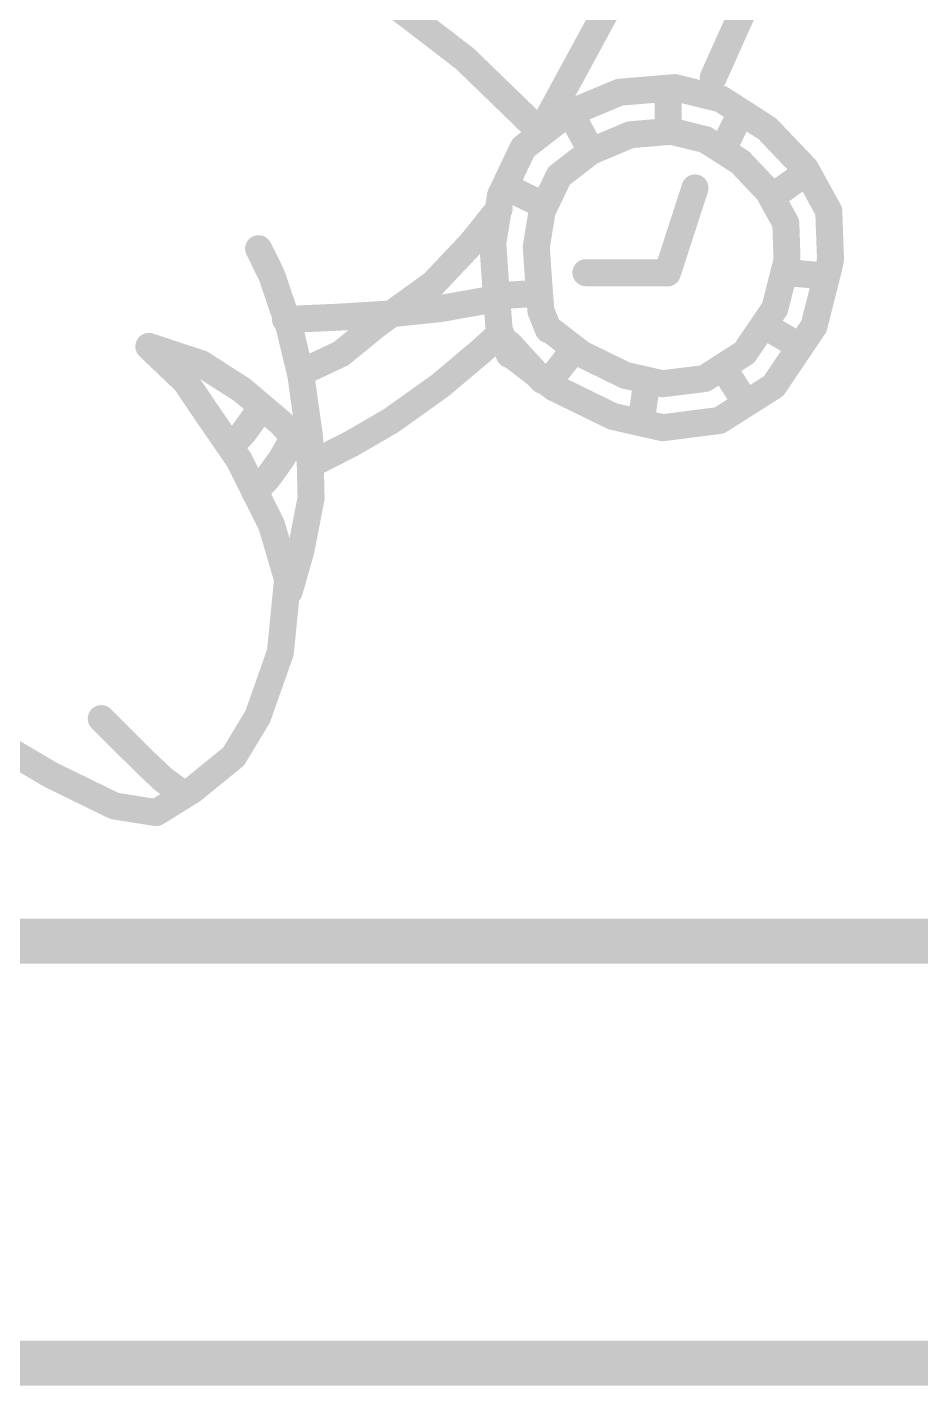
# Model space of a CAD drawing. Extents: x 28 to 177, y 60 to 80.
# Drawn here: x 105.316 to 107.835, y 60.314 to 64.144 of the extents above; entities that cross this region are included whole.
import ezdxf

# ---------------------------------------------------------------- set-up
doc = ezdxf.new("R2010")
doc.units = 0
doc.header["$MEASUREMENT"] = 0
doc.layers.add('MECHANICAL2', color=216, linetype='CONTINUOUS')
doc.layers.add('MECHANICAL4', color=56, linetype='CONTINUOUS')

msp = doc.modelspace()

# ---------------------------------------------------------------- linework, layer by layer
at = {"layer": 'MECHANICAL2', "const_width": 0.127}
for points in [[(27.953401, 61.567596), (176.753492, 61.567596)], [(27.953401, 60.377596), (176.753492, 60.377596)]]:
    msp.add_lwpolyline(points, dxfattribs=at)
at = {"layer": 'MECHANICAL4', "const_width": 0.0762}
for points in [[(106.296333, 64.250029), (106.549939, 64.055186)], [(106.777384, 63.875023), (106.949189, 64.19133)], [(107.250255, 64.002201), (107.345163, 64.214151)], [(106.549939, 64.055186), (106.762652, 63.848938)], [(106.833835, 63.897032), (106.986006, 63.960621)], [(106.986006, 63.960621), (107.141442, 63.973664)], [(107.141442, 63.973664), (107.271528, 63.941876)], [(107.123446, 63.867683), (107.123446, 63.934536)], [(107.271528, 63.941876), (107.402427, 63.857904)], [(106.714392, 63.804107), (106.833835, 63.897032)], [(106.864925, 63.870947), (106.889461, 63.825303)], [(107.016271, 63.840784), (107.13245, 63.850576)], [(107.13245, 63.850576), (107.22817, 63.826928)], [(107.287073, 63.818775), (107.316524, 63.879913)], [(107.402427, 63.857904), (107.510415, 63.744594)], [(106.904193, 63.793502), (107.016271, 63.840784)], [(107.22817, 63.826928), (107.326341, 63.764152)], [(106.650574, 63.670401), (106.714392, 63.804107)], [(106.815014, 63.724211), (106.904193, 63.793502)], [(107.326341, 63.764152), (107.405703, 63.680193)], [(107.510415, 63.744594), (107.575871, 63.62557)], [(106.767567, 63.624757), (106.815014, 63.724211)], [(107.440882, 63.683444), (107.48424, 63.714432)], [(106.628489, 63.535082), (106.650574, 63.670401)], [(106.686566, 63.683444), (106.747107, 63.654107)], [(107.120995, 63.45111), (107.198719, 63.690784)], [(107.405703, 63.680193), (107.454789, 63.591331)], [(106.567948, 63.53427), (106.646485, 63.632085)], [(106.751209, 63.524478), (106.767567, 63.624757)], [(107.575871, 63.62557), (107.580773, 63.491877)], [(107.454789, 63.591331), (107.458065, 63.49269)], [(105.968267, 63.519588), (106.005071, 63.445408)], [(106.460773, 63.420948), (106.567948, 63.53427)], [(106.628489, 63.535082), (106.63748, 63.405466)], [(106.751209, 63.524478), (106.757749, 63.428288)], [(107.423699, 63.350844), (107.454789, 63.473119)], [(107.45724, 63.483724), (107.458065, 63.49269)], [(107.534138, 63.30111), (107.575871, 63.465791)], [(107.579135, 63.479647), (107.580773, 63.491877)], [(106.005071, 63.445408), (106.054982, 63.297846)], [(106.757749, 63.428288), (106.76429, 63.344316)], [(106.891099, 63.451923), (107.120995, 63.45111)], [(107.479325, 63.450297), (107.534964, 63.445408)], [(106.303686, 63.307638), (106.460773, 63.420948)], [(106.63748, 63.405466), (106.646485, 63.292144)], [(106.670208, 63.388347), (106.729936, 63.392411)], [(106.324959, 63.334537), (106.48122, 63.350844)], [(106.48122, 63.350844), (106.608855, 63.373665)], [(107.338609, 63.226117), (107.423699, 63.350844)], [(106.044352, 63.319868), (106.190796, 63.326383)], [(106.190796, 63.326383), (106.324959, 63.334537)], [(106.76429, 63.344316), (106.785562, 63.291331)], [(106.054982, 63.297846), (106.08771, 63.161715)], [(106.200613, 63.223666), (106.303686, 63.307638)], [(106.594935, 63.230194), (106.642395, 63.273399)], [(106.646485, 63.292144), (106.675123, 63.221227)], [(106.783924, 63.296221), (106.878831, 63.222853)], [(107.413882, 63.291331), (107.459691, 63.264433)], [(107.420423, 63.132365), (107.534138, 63.30111)], [(105.659009, 63.244049), (105.762095, 63.145408)], [(105.659009, 63.244049), (105.807091, 63.195142)], [(106.675123, 63.250564), (106.768379, 63.148672)], [(105.807091, 63.195142), (105.922445, 63.120948)], [(106.099978, 63.176384), (106.200613, 63.223666)], [(106.479581, 63.133178), (106.594935, 63.230194)], [(106.672659, 63.22693), (106.800294, 63.128289)], [(106.805197, 63.16823), (106.837112, 63.208997)], [(106.878831, 63.222853), (107.002364, 63.162528)], [(107.225719, 63.153562), (107.338609, 63.226117)], [(106.08771, 63.161715), (106.112246, 62.98563)], [(107.002364, 63.162528), (107.107088, 63.138881)], [(107.291162, 63.164154), (107.32389, 63.112795)], [(105.762095, 63.145408), (105.83164, 63.042691)], [(105.922445, 63.120948), (106.03371, 63.026384)], [(106.341329, 63.034537), (106.479581, 63.133178)], [(106.800294, 63.128289), (106.967185, 63.046767)], [(107.107088, 63.138881), (107.225719, 63.153562)], [(107.267438, 63.03535), (107.420423, 63.132365)], [(107.050637, 63.057359), (107.057177, 63.105467)], [(105.83164, 63.042691), (105.912628, 62.925305)], [(105.926534, 63.001924), (105.961713, 63.050844)], [(106.967185, 63.046767), (107.107901, 63.014967)], [(106.03371, 63.026384), (106.104068, 62.94405)], [(106.23169, 62.970948), (106.341329, 63.034537)], [(107.107901, 63.014967), (107.267438, 63.03535)], [(105.889717, 62.962795), (105.926534, 63.001924)], [(106.032071, 62.926117), (106.068889, 62.989706)], [(106.112246, 62.98563), (106.116336, 62.816872)], [(106.131068, 62.91959), (106.23169, 62.970948)], [(105.912628, 62.925305), (106.005071, 62.74024)], [(105.995254, 62.874759), (106.032071, 62.926117)], [(105.957624, 62.833179), (105.995254, 62.874759)], [(106.08771, 62.669323), (106.116336, 62.816872)], [(106.005071, 62.74024), (106.05008, 62.586977)], [(106.054982, 62.554376), (106.08771, 62.669323)], [(106.02962, 62.381554), (106.05008, 62.586977)], [(105.965803, 62.200566), (106.02962, 62.381554)], [(105.897909, 62.08807), (105.965803, 62.200566)], [(105.524833, 62.194864), (105.598468, 62.121496)], [(105.185324, 62.152472), (105.381666, 62.036711)], [(105.598468, 62.121496), (105.646741, 62.073401)], [(105.781729, 61.993506), (105.897909, 62.08807)], [(105.648379, 62.071763), (105.699103, 62.023668)], [(105.381666, 62.036711), (105.561651, 61.948675)], [(105.699103, 62.023668), (105.75718, 61.981276)], [(105.679469, 61.929917), (105.781729, 61.993506)], [(105.561651, 61.948675), (105.679469, 61.929917)]]:
    msp.add_lwpolyline(points, dxfattribs=at)
at = {"layer": 'MECHANICAL4'}
for points, const_width in [([(106.530889, 64.055186, 1), (106.568989, 64.055186, 1)], 0.0381), ([(106.530889, 64.055186, 1), (106.568989, 64.055186, 1)], 0.0381), ([(106.530889, 64.055186, 1), (106.568989, 64.055186, 1)], 0.0381), ([(106.530889, 64.055186, 1), (106.568989, 64.055186, 1)], 0.0381), ([(107.231205, 64.002201, 1), (107.269305, 64.002201, 1)], 0.0381), ([(107.231205, 64.002201, 1), (107.269305, 64.002201, 1)], 0.0381), ([(106.966956, 63.960621, 1), (107.005056, 63.960621, 1)], 0.0381), ([(106.966956, 63.960621, 1), (107.005056, 63.960621, 1)], 0.0381), ([(106.966956, 63.960621, 1), (107.005056, 63.960621, 1)], 0.0381), ([(106.966956, 63.960621, 1), (107.005056, 63.960621, 1)], 0.0381), ([(107.122392, 63.973664, 1), (107.160492, 63.973664, 1)], 0.0381), ([(107.122392, 63.973664, 1), (107.160492, 63.973664, 1)], 0.0381), ([(107.122392, 63.973664, 1), (107.160492, 63.973664, 1)], 0.0381), ([(107.122392, 63.973664, 1), (107.160492, 63.973664, 1)], 0.0381), ([(107.104396, 63.934536, 1), (107.142496, 63.934536, 1)], 0.0381), ([(107.104396, 63.934536, 1), (107.142496, 63.934536, 1)], 0.0381), ([(107.252478, 63.941876, 1), (107.290578, 63.941876, 1)], 0.0381), ([(107.252478, 63.941876, 1), (107.290578, 63.941876, 1)], 0.0381), ([(107.252478, 63.941876, 1), (107.290578, 63.941876, 1)], 0.0381), ([(107.252478, 63.941876, 1), (107.290578, 63.941876, 1)], 0.0381), ([(106.814785, 63.897032, 1), (106.852885, 63.897032, 1)], 0.0381), ([(106.814785, 63.897032, 1), (106.852885, 63.897032, 1)], 0.0381), ([(106.814785, 63.897032, 1), (106.852885, 63.897032, 1)], 0.0381), ([(106.814785, 63.897032, 1), (106.852885, 63.897032, 1)], 0.0381), ([(106.743602, 63.848938, 1), (106.781702, 63.848938, 1)], 0.0381), ([(106.743602, 63.848938, 1), (106.781702, 63.848938, 1)], 0.0381), ([(106.758334, 63.875023, 1), (106.796434, 63.875023, 1)], 0.0381), ([(106.758334, 63.875023, 1), (106.796434, 63.875023, 1)], 0.0381), ([(106.845875, 63.870947, 1), (106.883975, 63.870947, 1)], 0.0381), ([(106.845875, 63.870947, 1), (106.883975, 63.870947, 1)], 0.0381), ([(107.104396, 63.867683, 1), (107.142496, 63.867683, 1)], 0.0381), ([(107.104396, 63.867683, 1), (107.142496, 63.867683, 1)], 0.0381), ([(107.113398, 63.850571, 1), (107.151503, 63.850571, 1)], 0.038105), ([(107.113398, 63.850571, 1), (107.151503, 63.850571, 1)], 0.038105), ([(107.1134, 63.850576, 1), (107.1515, 63.850576, 1)], 0.0381), ([(107.1134, 63.850576, 1), (107.1515, 63.850576, 1)], 0.0381), ([(107.297474, 63.879913, 1), (107.335574, 63.879913, 1)], 0.0381), ([(107.297474, 63.879913, 1), (107.335574, 63.879913, 1)], 0.0381), ([(107.383377, 63.857904, 1), (107.421477, 63.857904, 1)], 0.0381), ([(107.383377, 63.857904, 1), (107.421477, 63.857904, 1)], 0.0381), ([(107.383377, 63.857904, 1), (107.421477, 63.857904, 1)], 0.0381), ([(107.383377, 63.857904, 1), (107.421477, 63.857904, 1)], 0.0381), ([(106.870411, 63.825303, 1), (106.908511, 63.825303, 1)], 0.0381), ([(106.870411, 63.825303, 1), (106.908511, 63.825303, 1)], 0.0381), ([(106.997221, 63.840784, 1), (107.035321, 63.840784, 1)], 0.0381), ([(106.997221, 63.840784, 1), (107.035321, 63.840784, 1)], 0.0381), ([(106.997221, 63.840784, 1), (107.035321, 63.840784, 1)], 0.0381), ([(106.997221, 63.840784, 1), (107.035321, 63.840784, 1)], 0.0381), ([(107.20912, 63.826928, 1), (107.24722, 63.826928, 1)], 0.0381), ([(107.20912, 63.826928, 1), (107.24722, 63.826928, 1)], 0.0381), ([(107.20912, 63.826928, 1), (107.24722, 63.826928, 1)], 0.0381), ([(107.20912, 63.826928, 1), (107.24722, 63.826928, 1)], 0.0381), ([(107.268023, 63.818775, 1), (107.306123, 63.818775, 1)], 0.0381), ([(107.268023, 63.818775, 1), (107.306123, 63.818775, 1)], 0.0381), ([(106.695342, 63.804107, 1), (106.733442, 63.804107, 1)], 0.0381), ([(106.695342, 63.804107, 1), (106.733442, 63.804107, 1)], 0.0381), ([(106.695342, 63.804107, 1), (106.733442, 63.804107, 1)], 0.0381), ([(106.695342, 63.804107, 1), (106.733442, 63.804107, 1)], 0.0381), ([(106.885143, 63.793502, 1), (106.923243, 63.793502, 1)], 0.0381), ([(106.885143, 63.793502, 1), (106.923243, 63.793502, 1)], 0.0381), ([(106.885143, 63.793502, 1), (106.923243, 63.793502, 1)], 0.0381), ([(106.885143, 63.793502, 1), (106.923243, 63.793502, 1)], 0.0381), ([(107.307291, 63.764152, 1), (107.345391, 63.764152, 1)], 0.0381), ([(107.307291, 63.764152, 1), (107.345391, 63.764152, 1)], 0.0381), ([(107.307291, 63.764152, 1), (107.345391, 63.764152, 1)], 0.0381), ([(107.307291, 63.764152, 1), (107.345391, 63.764152, 1)], 0.0381), ([(107.491365, 63.744594, 1), (107.529465, 63.744594, 1)], 0.0381), ([(107.491365, 63.744594, 1), (107.529465, 63.744594, 1)], 0.0381), ([(107.491365, 63.744594, 1), (107.529465, 63.744594, 1)], 0.0381), ([(107.491365, 63.744594, 1), (107.529465, 63.744594, 1)], 0.0381), ([(106.795964, 63.724211, 1), (106.834064, 63.724211, 1)], 0.0381), ([(106.795964, 63.724211, 1), (106.834064, 63.724211, 1)], 0.0381), ([(106.795964, 63.724211, 1), (106.834064, 63.724211, 1)], 0.0381), ([(106.795964, 63.724211, 1), (106.834064, 63.724211, 1)], 0.0381), ([(107.46519, 63.714432, 1), (107.50329, 63.714432, 1)], 0.0381), ([(107.46519, 63.714432, 1), (107.50329, 63.714432, 1)], 0.0381), ([(106.631524, 63.670401, 1), (106.669624, 63.670401, 1)], 0.0381), ([(106.631524, 63.670401, 1), (106.669624, 63.670401, 1)], 0.0381), ([(106.631524, 63.670401, 1), (106.669624, 63.670401, 1)], 0.0381), ([(106.631524, 63.670401, 1), (106.669624, 63.670401, 1)], 0.0381), ([(106.667516, 63.683444, 1), (106.705616, 63.683444, 1)], 0.0381), ([(106.667516, 63.683444, 1), (106.705616, 63.683444, 1)], 0.0381), ([(106.728057, 63.654107, 1), (106.766157, 63.654107, 1)], 0.0381), ([(106.728057, 63.654107, 1), (106.766157, 63.654107, 1)], 0.0381), ([(107.179669, 63.690784, 1), (107.217769, 63.690784, 1)], 0.0381), ([(107.179669, 63.690784, 1), (107.217769, 63.690784, 1)], 0.0381), ([(107.386653, 63.680193, 1), (107.424753, 63.680193, 1)], 0.0381), ([(107.386653, 63.680193, 1), (107.424753, 63.680193, 1)], 0.0381), ([(107.386653, 63.680193, 1), (107.424753, 63.680193, 1)], 0.0381), ([(107.386653, 63.680193, 1), (107.424753, 63.680193, 1)], 0.0381), ([(107.421832, 63.683444, 1), (107.459932, 63.683444, 1)], 0.0381), ([(107.421832, 63.683444, 1), (107.459932, 63.683444, 1)], 0.0381), ([(106.627432, 63.632093, 1), (106.665537, 63.632093, 1)], 0.038105), ([(106.627435, 63.632085, 1), (106.665535, 63.632085, 1)], 0.0381), ([(106.748516, 63.624757, 1), (106.786616, 63.624757, 1)], 0.0381), ([(106.748516, 63.624757, 1), (106.786616, 63.624757, 1)], 0.0381), ([(106.748516, 63.624757, 1), (106.786616, 63.624757, 1)], 0.0381), ([(106.748516, 63.624757, 1), (106.786616, 63.624757, 1)], 0.0381), ([(107.556821, 63.62557, 1), (107.594921, 63.62557, 1)], 0.0381), ([(107.556821, 63.62557, 1), (107.594921, 63.62557, 1)], 0.0381), ([(107.556821, 63.62557, 1), (107.594921, 63.62557, 1)], 0.0381), ([(107.556821, 63.62557, 1), (107.594921, 63.62557, 1)], 0.0381), ([(107.435739, 63.591331, 1), (107.473839, 63.591331, 1)], 0.0381), ([(107.435739, 63.591331, 1), (107.473839, 63.591331, 1)], 0.0381), ([(107.435739, 63.591331, 1), (107.473839, 63.591331, 1)], 0.0381), ([(107.435739, 63.591331, 1), (107.473839, 63.591331, 1)], 0.0381), ([(105.949217, 63.519588, 1), (105.987317, 63.519588, 1)], 0.0381), ([(105.949217, 63.519588, 1), (105.987317, 63.519588, 1)], 0.0381), ([(106.548898, 63.53427, 1), (106.586998, 63.53427, 1)], 0.0381), ([(106.548898, 63.53427, 1), (106.586998, 63.53427, 1)], 0.0381), ([(106.548898, 63.53427, 1), (106.586998, 63.53427, 1)], 0.0381), ([(106.548898, 63.53427, 1), (106.586998, 63.53427, 1)], 0.0381), ([(106.609439, 63.535082, 1), (106.647539, 63.535082, 1)], 0.0381), ([(106.609439, 63.535082, 1), (106.647539, 63.535082, 1)], 0.0381), ([(106.609439, 63.535082, 1), (106.647539, 63.535082, 1)], 0.0381), ([(106.609439, 63.535082, 1), (106.647539, 63.535082, 1)], 0.0381), ([(106.732159, 63.524478, 1), (106.770259, 63.524478, 1)], 0.0381), ([(106.732159, 63.524478, 1), (106.770259, 63.524478, 1)], 0.0381), ([(106.732159, 63.524478, 1), (106.770259, 63.524478, 1)], 0.0381), ([(106.732159, 63.524478, 1), (106.770259, 63.524478, 1)], 0.0381), ([(107.435739, 63.473119, 1), (107.473839, 63.473119, 1)], 0.0381), ([(107.435739, 63.473119, 1), (107.473839, 63.473119, 1)], 0.0381), ([(107.43819, 63.483724, 1), (107.47629, 63.483724, 1)], 0.0381), ([(107.43819, 63.483724, 1), (107.47629, 63.483724, 1)], 0.0381), ([(107.439015, 63.49269, 1), (107.477115, 63.49269, 1)], 0.0381), ([(107.439015, 63.49269, 1), (107.477115, 63.49269, 1)], 0.0381), ([(107.439015, 63.49269, 1), (107.477115, 63.49269, 1)], 0.0381), ([(107.439015, 63.49269, 1), (107.477115, 63.49269, 1)], 0.0381), ([(107.556821, 63.465791, 1), (107.594921, 63.465791, 1)], 0.0381), ([(107.556821, 63.465791, 1), (107.594921, 63.465791, 1)], 0.0381), ([(107.560085, 63.479647, 1), (107.598185, 63.479647, 1)], 0.0381), ([(107.560085, 63.479647, 1), (107.598185, 63.479647, 1)], 0.0381), ([(107.561723, 63.491877, 1), (107.599823, 63.491877, 1)], 0.0381), ([(107.561723, 63.491877, 1), (107.599823, 63.491877, 1)], 0.0381), ([(107.561723, 63.491877, 1), (107.599823, 63.491877, 1)], 0.0381), ([(107.561723, 63.491877, 1), (107.599823, 63.491877, 1)], 0.0381), ([(105.986021, 63.445408, 1), (106.024121, 63.445408, 1)], 0.0381), ([(105.986021, 63.445408, 1), (106.024121, 63.445408, 1)], 0.0381), ([(105.986021, 63.445408, 1), (106.024121, 63.445408, 1)], 0.0381), ([(105.986021, 63.445408, 1), (106.024121, 63.445408, 1)], 0.0381), ([(106.738699, 63.428288, 1), (106.776799, 63.428288, 1)], 0.0381), ([(106.738699, 63.428288, 1), (106.776799, 63.428288, 1)], 0.0381), ([(106.738699, 63.428288, 1), (106.776799, 63.428288, 1)], 0.0381), ([(106.738699, 63.428288, 1), (106.776799, 63.428288, 1)], 0.0381), ([(106.872049, 63.451923, 1), (106.910149, 63.451923, 1)], 0.0381), ([(106.872049, 63.451923, 1), (106.910149, 63.451923, 1)], 0.0381), ([(107.101945, 63.45111, 1), (107.140045, 63.45111, 1)], 0.0381), ([(107.101945, 63.45111, 1), (107.140045, 63.45111, 1)], 0.0381), ([(107.101945, 63.45111, 1), (107.140045, 63.45111, 1)], 0.0381), ([(107.101945, 63.45111, 1), (107.140045, 63.45111, 1)], 0.0381), ([(107.460275, 63.450297, 1), (107.498375, 63.450297, 1)], 0.0381), ([(107.460275, 63.450297, 1), (107.498375, 63.450297, 1)], 0.0381), ([(107.515914, 63.445408, 1), (107.554014, 63.445408, 1)], 0.0381), ([(107.515914, 63.445408, 1), (107.554014, 63.445408, 1)], 0.0381), ([(106.441723, 63.420948, 1), (106.479823, 63.420948, 1)], 0.0381), ([(106.441723, 63.420948, 1), (106.479823, 63.420948, 1)], 0.0381), ([(106.441723, 63.420948, 1), (106.479823, 63.420948, 1)], 0.0381), ([(106.441723, 63.420948, 1), (106.479823, 63.420948, 1)], 0.0381), ([(106.61843, 63.405466, 1), (106.65653, 63.405466, 1)], 0.0381), ([(106.61843, 63.405466, 1), (106.65653, 63.405466, 1)], 0.0381), ([(106.61843, 63.405466, 1), (106.65653, 63.405466, 1)], 0.0381), ([(106.61843, 63.405466, 1), (106.65653, 63.405466, 1)], 0.0381), ([(106.651158, 63.388347, 1), (106.689258, 63.388347, 1)], 0.0381), ([(106.651158, 63.388347, 1), (106.689258, 63.388347, 1)], 0.0381), ([(106.710884, 63.392418, 1), (106.748989, 63.392418, 1)], 0.038105), ([(106.710886, 63.392411, 1), (106.748986, 63.392411, 1)], 0.0381), ([(106.46217, 63.350844, 1), (106.50027, 63.350844, 1)], 0.0381), ([(106.46217, 63.350844, 1), (106.50027, 63.350844, 1)], 0.0381), ([(106.46217, 63.350844, 1), (106.50027, 63.350844, 1)], 0.0381), ([(106.46217, 63.350844, 1), (106.50027, 63.350844, 1)], 0.0381), ([(106.589805, 63.373665, 1), (106.627905, 63.373665, 1)], 0.0381), ([(106.589805, 63.373665, 1), (106.627905, 63.373665, 1)], 0.0381), ([(107.404649, 63.350844, 1), (107.442749, 63.350844, 1)], 0.0381), ([(107.404649, 63.350844, 1), (107.442749, 63.350844, 1)], 0.0381), ([(107.404649, 63.350844, 1), (107.442749, 63.350844, 1)], 0.0381), ([(107.404649, 63.350844, 1), (107.442749, 63.350844, 1)], 0.0381), ([(106.025302, 63.319868, 1), (106.063402, 63.319868, 1)], 0.0381), ([(106.025302, 63.319868, 1), (106.063402, 63.319868, 1)], 0.0381), ([(106.171746, 63.326383, 1), (106.209846, 63.326383, 1)], 0.0381), ([(106.171746, 63.326383, 1), (106.209846, 63.326383, 1)], 0.0381), ([(106.171746, 63.326383, 1), (106.209846, 63.326383, 1)], 0.0381), ([(106.171746, 63.326383, 1), (106.209846, 63.326383, 1)], 0.0381), ([(106.305909, 63.334537, 1), (106.344009, 63.334537, 1)], 0.0381), ([(106.305909, 63.334537, 1), (106.344009, 63.334537, 1)], 0.0381), ([(106.305909, 63.334537, 1), (106.344009, 63.334537, 1)], 0.0381), ([(106.305909, 63.334537, 1), (106.344009, 63.334537, 1)], 0.0381), ([(106.74524, 63.344316, 1), (106.78334, 63.344316, 1)], 0.0381), ([(106.74524, 63.344316, 1), (106.78334, 63.344316, 1)], 0.0381), ([(106.74524, 63.344316, 1), (106.78334, 63.344316, 1)], 0.0381), ([(106.74524, 63.344316, 1), (106.78334, 63.344316, 1)], 0.0381), ([(106.035932, 63.297846, 1), (106.074032, 63.297846, 1)], 0.0381), ([(106.035932, 63.297846, 1), (106.074032, 63.297846, 1)], 0.0381), ([(106.035937, 63.297852, 1), (106.074027, 63.297852, 1)], 0.038092), ([(106.035937, 63.297852, 1), (106.074027, 63.297852, 1)], 0.038092), ([(106.284636, 63.307638, 1), (106.322736, 63.307638, 1)], 0.0381), ([(106.284636, 63.307638, 1), (106.322736, 63.307638, 1)], 0.0381), ([(106.284636, 63.307638, 1), (106.322736, 63.307638, 1)], 0.0381), ([(106.284636, 63.307638, 1), (106.322736, 63.307638, 1)], 0.0381), ([(106.623345, 63.273399, 1), (106.661445, 63.273399, 1)], 0.0381), ([(106.623345, 63.273399, 1), (106.661445, 63.273399, 1)], 0.0381), ([(106.627435, 63.292144, 1), (106.665535, 63.292144, 1)], 0.0381), ([(106.627435, 63.292144, 1), (106.665535, 63.292144, 1)], 0.0381), ([(106.627435, 63.292144, 1), (106.665535, 63.292144, 1)], 0.0381), ([(106.627435, 63.292144, 1), (106.665535, 63.292144, 1)], 0.0381), ([(106.764874, 63.296221, 1), (106.802974, 63.296221, 1)], 0.0381), ([(106.764874, 63.296221, 1), (106.802974, 63.296221, 1)], 0.0381), ([(106.766512, 63.291331, 1), (106.804612, 63.291331, 1)], 0.0381), ([(106.766512, 63.291331, 1), (106.804612, 63.291331, 1)], 0.0381), ([(107.394832, 63.291331, 1), (107.432932, 63.291331, 1)], 0.0381), ([(107.394832, 63.291331, 1), (107.432932, 63.291331, 1)], 0.0381), ([(107.515088, 63.30111, 1), (107.553188, 63.30111, 1)], 0.0381), ([(107.515088, 63.30111, 1), (107.553188, 63.30111, 1)], 0.0381), ([(107.515088, 63.30111, 1), (107.553188, 63.30111, 1)], 0.0381), ([(107.515088, 63.30111, 1), (107.553188, 63.30111, 1)], 0.0381), ([(105.639959, 63.244049, 1), (105.678059, 63.244049, 1)], 0.0381), ([(105.639959, 63.244049, 1), (105.678059, 63.244049, 1)], 0.0381), ([(105.639959, 63.244049, 1), (105.678059, 63.244049, 1)], 0.0381), ([(105.639959, 63.244049, 1), (105.678059, 63.244049, 1)], 0.0381), ([(106.656073, 63.250564, 1), (106.694173, 63.250564, 1)], 0.0381), ([(106.656073, 63.250564, 1), (106.694173, 63.250564, 1)], 0.0381), ([(107.440641, 63.264433, 1), (107.478741, 63.264433, 1)], 0.0381), ([(107.440641, 63.264433, 1), (107.478741, 63.264433, 1)], 0.0381), ([(105.788038, 63.195136, 1), (105.826143, 63.195136, 1)], 0.038105), ([(105.788038, 63.195136, 1), (105.826143, 63.195136, 1)], 0.038105), ([(105.788041, 63.195142, 1), (105.826141, 63.195142, 1)], 0.0381), ([(105.788041, 63.195142, 1), (105.826141, 63.195142, 1)], 0.0381), ([(106.181563, 63.223666, 1), (106.219663, 63.223666, 1)], 0.0381), ([(106.181563, 63.223666, 1), (106.219663, 63.223666, 1)], 0.0381), ([(106.181563, 63.223666, 1), (106.219663, 63.223666, 1)], 0.0381), ([(106.181563, 63.223666, 1), (106.219663, 63.223666, 1)], 0.0381), ([(106.575885, 63.230194, 1), (106.613985, 63.230194, 1)], 0.0381), ([(106.575885, 63.230194, 1), (106.613985, 63.230194, 1)], 0.0381), ([(106.575885, 63.230194, 1), (106.613985, 63.230194, 1)], 0.0381), ([(106.575885, 63.230194, 1), (106.613985, 63.230194, 1)], 0.0381), ([(106.653609, 63.22693, 1), (106.691709, 63.22693, 1)], 0.0381), ([(106.653609, 63.22693, 1), (106.691709, 63.22693, 1)], 0.0381), ([(106.656073, 63.221227, 1), (106.694173, 63.221227, 1)], 0.0381), ([(106.656073, 63.221227, 1), (106.694173, 63.221227, 1)], 0.0381), ([(106.818062, 63.208997, 1), (106.856162, 63.208997, 1)], 0.0381), ([(106.818062, 63.208997, 1), (106.856162, 63.208997, 1)], 0.0381), ([(106.859781, 63.222853, 1), (106.897881, 63.222853, 1)], 0.0381), ([(106.859781, 63.222853, 1), (106.897881, 63.222853, 1)], 0.0381), ([(106.859781, 63.222853, 1), (106.897881, 63.222853, 1)], 0.0381), ([(106.859781, 63.222853, 1), (106.897881, 63.222853, 1)], 0.0381), ([(107.319559, 63.226117, 1), (107.357659, 63.226117, 1)], 0.0381), ([(107.319559, 63.226117, 1), (107.357659, 63.226117, 1)], 0.0381), ([(107.319559, 63.226117, 1), (107.357659, 63.226117, 1)], 0.0381), ([(107.319559, 63.226117, 1), (107.357659, 63.226117, 1)], 0.0381), ([(106.06866, 63.161715, 1), (106.10676, 63.161715, 1)], 0.0381), ([(106.06866, 63.161715, 1), (106.10676, 63.161715, 1)], 0.0381), ([(106.06866, 63.161715, 1), (106.10676, 63.161715, 1)], 0.0381), ([(106.06866, 63.161715, 1), (106.10676, 63.161715, 1)], 0.0381), ([(106.080928, 63.176384, 1), (106.119028, 63.176384, 1)], 0.0381), ([(106.080928, 63.176384, 1), (106.119028, 63.176384, 1)], 0.0381), ([(106.786147, 63.16823, 1), (106.824247, 63.16823, 1)], 0.0381), ([(106.786147, 63.16823, 1), (106.824247, 63.16823, 1)], 0.0381), ([(106.983314, 63.162528, 1), (107.021414, 63.162528, 1)], 0.0381), ([(106.983314, 63.162528, 1), (107.021414, 63.162528, 1)], 0.0381), ([(106.983314, 63.162528, 1), (107.021414, 63.162528, 1)], 0.0381), ([(106.983314, 63.162528, 1), (107.021414, 63.162528, 1)], 0.0381), ([(107.272112, 63.164154, 1), (107.310212, 63.164154, 1)], 0.0381), ([(107.272112, 63.164154, 1), (107.310212, 63.164154, 1)], 0.0381), ([(105.743045, 63.145408, 1), (105.781145, 63.145408, 1)], 0.0381), ([(105.743045, 63.145408, 1), (105.781145, 63.145408, 1)], 0.0381), ([(105.743045, 63.145408, 1), (105.781145, 63.145408, 1)], 0.0381), ([(105.743045, 63.145408, 1), (105.781145, 63.145408, 1)], 0.0381), ([(105.903395, 63.120948, 1), (105.941495, 63.120948, 1)], 0.0381), ([(105.903395, 63.120948, 1), (105.941495, 63.120948, 1)], 0.0381), ([(105.903395, 63.120948, 1), (105.941495, 63.120948, 1)], 0.0381), ([(105.903395, 63.120948, 1), (105.941495, 63.120948, 1)], 0.0381), ([(106.460531, 63.133178, 1), (106.498631, 63.133178, 1)], 0.0381), ([(106.460531, 63.133178, 1), (106.498631, 63.133178, 1)], 0.0381), ([(106.460531, 63.133178, 1), (106.498631, 63.133178, 1)], 0.0381), ([(106.460531, 63.133178, 1), (106.498631, 63.133178, 1)], 0.0381), ([(106.749329, 63.148672, 1), (106.787429, 63.148672, 1)], 0.0381), ([(106.749329, 63.148672, 1), (106.787429, 63.148672, 1)], 0.0381), ([(106.781244, 63.128289, 1), (106.819344, 63.128289, 1)], 0.0381), ([(106.781244, 63.128289, 1), (106.819344, 63.128289, 1)], 0.0381), ([(106.781244, 63.128289, 1), (106.819344, 63.128289, 1)], 0.0381), ([(106.781244, 63.128289, 1), (106.819344, 63.128289, 1)], 0.0381), ([(107.088038, 63.138881, 1), (107.126138, 63.138881, 1)], 0.0381), ([(107.088038, 63.138881, 1), (107.126138, 63.138881, 1)], 0.0381), ([(107.088038, 63.138881, 1), (107.126138, 63.138881, 1)], 0.0381), ([(107.088038, 63.138881, 1), (107.126138, 63.138881, 1)], 0.0381), ([(107.206669, 63.153562, 1), (107.244769, 63.153562, 1)], 0.0381), ([(107.206669, 63.153562, 1), (107.244769, 63.153562, 1)], 0.0381), ([(107.206669, 63.153562, 1), (107.244769, 63.153562, 1)], 0.0381), ([(107.206669, 63.153562, 1), (107.244769, 63.153562, 1)], 0.0381), ([(107.401373, 63.132365, 1), (107.439473, 63.132365, 1)], 0.0381), ([(107.401373, 63.132365, 1), (107.439473, 63.132365, 1)], 0.0381), ([(107.401373, 63.132365, 1), (107.439473, 63.132365, 1)], 0.0381), ([(107.401373, 63.132365, 1), (107.439473, 63.132365, 1)], 0.0381), ([(107.038127, 63.105467, 1), (107.076227, 63.105467, 1)], 0.0381), ([(107.038127, 63.105467, 1), (107.076227, 63.105467, 1)], 0.0381), ([(107.30484, 63.112795, 1), (107.34294, 63.112795, 1)], 0.0381), ([(107.30484, 63.112795, 1), (107.34294, 63.112795, 1)], 0.0381), ([(105.81259, 63.042691, 1), (105.85069, 63.042691, 1)], 0.0381), ([(105.81259, 63.042691, 1), (105.85069, 63.042691, 1)], 0.0381), ([(105.81259, 63.042691, 1), (105.85069, 63.042691, 1)], 0.0381), ([(105.81259, 63.042691, 1), (105.85069, 63.042691, 1)], 0.0381), ([(105.942663, 63.050844, 1), (105.980763, 63.050844, 1)], 0.0381), ([(105.942663, 63.050844, 1), (105.980763, 63.050844, 1)], 0.0381), ([(106.948135, 63.046767, 1), (106.986235, 63.046767, 1)], 0.0381), ([(106.948135, 63.046767, 1), (106.986235, 63.046767, 1)], 0.0381), ([(106.948135, 63.046767, 1), (106.986235, 63.046767, 1)], 0.0381), ([(106.948135, 63.046767, 1), (106.986235, 63.046767, 1)], 0.0381), ([(107.031587, 63.057359, 1), (107.069687, 63.057359, 1)], 0.0381), ([(107.031587, 63.057359, 1), (107.069687, 63.057359, 1)], 0.0381), ([(106.01466, 63.026384, 1), (106.05276, 63.026384, 1)], 0.0381), ([(106.01466, 63.026384, 1), (106.05276, 63.026384, 1)], 0.0381), ([(106.01466, 63.026384, 1), (106.05276, 63.026384, 1)], 0.0381), ([(106.01466, 63.026384, 1), (106.05276, 63.026384, 1)], 0.0381), ([(106.322279, 63.034537, 1), (106.360379, 63.034537, 1)], 0.0381), ([(106.322279, 63.034537, 1), (106.360379, 63.034537, 1)], 0.0381), ([(106.322279, 63.034537, 1), (106.360379, 63.034537, 1)], 0.0381), ([(106.322279, 63.034537, 1), (106.360379, 63.034537, 1)], 0.0381), ([(107.088851, 63.014967, 1), (107.126951, 63.014967, 1)], 0.0381), ([(107.088851, 63.014967, 1), (107.126951, 63.014967, 1)], 0.0381), ([(107.088851, 63.014967, 1), (107.126951, 63.014967, 1)], 0.0381), ([(107.088851, 63.014967, 1), (107.126951, 63.014967, 1)], 0.0381), ([(107.248388, 63.03535, 1), (107.286488, 63.03535, 1)], 0.0381), ([(107.248388, 63.03535, 1), (107.286488, 63.03535, 1)], 0.0381), ([(107.248388, 63.03535, 1), (107.286488, 63.03535, 1)], 0.0381), ([(107.248388, 63.03535, 1), (107.286488, 63.03535, 1)], 0.0381), ([(105.907484, 63.001924, 1), (105.945584, 63.001924, 1)], 0.0381), ([(105.907484, 63.001924, 1), (105.945584, 63.001924, 1)], 0.0381), ([(105.907484, 63.001924, 1), (105.945584, 63.001924, 1)], 0.0381), ([(105.907484, 63.001924, 1), (105.945584, 63.001924, 1)], 0.0381), ([(106.049839, 62.989706, 1), (106.087939, 62.989706, 1)], 0.0381), ([(106.049839, 62.989694, 1), (106.087939, 62.989694, 1)], 0.0381), ([(106.093196, 62.98563, 1), (106.131296, 62.98563, 1)], 0.0381), ([(106.093196, 62.98563, 1), (106.131296, 62.98563, 1)], 0.0381), ([(106.093196, 62.98563, 1), (106.131296, 62.98563, 1)], 0.0381), ([(106.093196, 62.98563, 1), (106.131296, 62.98563, 1)], 0.0381), ([(106.21264, 62.970948, 1), (106.25074, 62.970948, 1)], 0.0381), ([(106.21264, 62.970948, 1), (106.25074, 62.970948, 1)], 0.0381), ([(106.21264, 62.970948, 1), (106.25074, 62.970948, 1)], 0.0381), ([(106.21264, 62.970948, 1), (106.25074, 62.970948, 1)], 0.0381), ([(105.870667, 62.962795, 1), (105.908767, 62.962795, 1)], 0.0381), ([(105.870667, 62.962795, 1), (105.908767, 62.962795, 1)], 0.0381), ([(106.085018, 62.94405, 1), (106.123118, 62.94405, 1)], 0.0381), ([(106.085018, 62.94405, 1), (106.123118, 62.94405, 1)], 0.0381), ([(105.893575, 62.925297, 1), (105.93168, 62.925297, 1)], 0.038108), ([(105.893575, 62.925297, 1), (105.93168, 62.925297, 1)], 0.038108), ([(105.893578, 62.925305, 1), (105.931678, 62.925305, 1)], 0.0381), ([(105.893578, 62.925305, 1), (105.931678, 62.925305, 1)], 0.0381), ([(106.013021, 62.926117, 1), (106.051121, 62.926117, 1)], 0.0381), ([(106.013021, 62.926117, 1), (106.051121, 62.926117, 1)], 0.0381), ([(106.013021, 62.926117, 1), (106.051121, 62.926117, 1)], 0.0381), ([(106.013021, 62.926117, 1), (106.051121, 62.926117, 1)], 0.0381), ([(106.112018, 62.91959, 1), (106.150118, 62.91959, 1)], 0.0381), ([(106.112018, 62.91959, 1), (106.150118, 62.91959, 1)], 0.0381), ([(105.976204, 62.874759, 1), (106.014304, 62.874759, 1)], 0.0381), ([(105.976204, 62.874759, 1), (106.014304, 62.874759, 1)], 0.0381), ([(105.976204, 62.874759, 1), (106.014304, 62.874759, 1)], 0.0381), ([(105.976204, 62.874759, 1), (106.014304, 62.874759, 1)], 0.0381), ([(105.938574, 62.833179, 1), (105.976674, 62.833179, 1)], 0.0381), ([(105.938574, 62.833179, 1), (105.976674, 62.833179, 1)], 0.0381), ([(106.097286, 62.816872, 1), (106.135386, 62.816872, 1)], 0.0381), ([(106.097286, 62.816872, 1), (106.135386, 62.816872, 1)], 0.0381), ([(106.097286, 62.816872, 1), (106.135386, 62.816872, 1)], 0.0381), ([(106.097286, 62.816872, 1), (106.135386, 62.816872, 1)], 0.0381), ([(105.986021, 62.74024, 1), (106.024121, 62.74024, 1)], 0.0381), ([(105.986021, 62.74024, 1), (106.024121, 62.74024, 1)], 0.0381), ([(105.986021, 62.74024, 1), (106.024121, 62.74024, 1)], 0.0381), ([(105.986021, 62.74024, 1), (106.024121, 62.74024, 1)], 0.0381), ([(106.06866, 62.669323, 1), (106.10676, 62.669323, 1)], 0.0381), ([(106.06866, 62.669323, 1), (106.10676, 62.669323, 1)], 0.0381), ([(106.06866, 62.669323, 1), (106.10676, 62.669323, 1)], 0.0381), ([(106.06866, 62.669323, 1), (106.10676, 62.669323, 1)], 0.0381), ([(106.03103, 62.586977, 1), (106.06913, 62.586977, 1)], 0.0381), ([(106.03103, 62.586977, 1), (106.06913, 62.586977, 1)], 0.0381), ([(106.031035, 62.586982, 1), (106.069125, 62.586982, 1)], 0.038092), ([(106.031035, 62.586982, 1), (106.069125, 62.586982, 1)], 0.038092), ([(106.035932, 62.554376, 1), (106.074032, 62.554376, 1)], 0.0381), ([(106.035932, 62.554376, 1), (106.074032, 62.554376, 1)], 0.0381), ([(106.01057, 62.381554, 1), (106.04867, 62.381554, 1)], 0.0381), ([(106.01057, 62.381554, 1), (106.04867, 62.381554, 1)], 0.0381), ([(106.01057, 62.381554, 1), (106.04867, 62.381554, 1)], 0.0381), ([(106.01057, 62.381554, 1), (106.04867, 62.381554, 1)], 0.0381), ([(105.946753, 62.200566, 1), (105.984853, 62.200566, 1)], 0.0381), ([(105.946753, 62.200566, 1), (105.984853, 62.200566, 1)], 0.0381), ([(105.946753, 62.200566, 1), (105.984853, 62.200566, 1)], 0.0381), ([(105.946753, 62.200566, 1), (105.984853, 62.200566, 1)], 0.0381), ([(105.505783, 62.194864, 1), (105.543883, 62.194864, 1)], 0.0381), ([(105.505783, 62.194864, 1), (105.543883, 62.194864, 1)], 0.0381), ([(105.579418, 62.121496, 1), (105.617518, 62.121496, 1)], 0.0381), ([(105.579418, 62.121496, 1), (105.617518, 62.121496, 1)], 0.0381), ([(105.579418, 62.121496, 1), (105.617518, 62.121496, 1)], 0.0381), ([(105.579418, 62.121496, 1), (105.617518, 62.121496, 1)], 0.0381), ([(105.878859, 62.08807, 1), (105.916959, 62.08807, 1)], 0.0381), ([(105.878859, 62.08807, 1), (105.916959, 62.08807, 1)], 0.0381), ([(105.878859, 62.08807, 1), (105.916959, 62.08807, 1)], 0.0381), ([(105.878859, 62.08807, 1), (105.916959, 62.08807, 1)], 0.0381), ([(105.627691, 62.073401, 1), (105.665791, 62.073401, 1)], 0.0381), ([(105.627691, 62.073401, 1), (105.665791, 62.073401, 1)], 0.0381), ([(105.629329, 62.071763, 1), (105.667429, 62.071763, 1)], 0.0381), ([(105.629329, 62.071763, 1), (105.667429, 62.071763, 1)], 0.0381), ([(105.362616, 62.036711, 1), (105.400716, 62.036711, 1)], 0.0381), ([(105.362616, 62.036711, 1), (105.400716, 62.036711, 1)], 0.0381), ([(105.362616, 62.036711, 1), (105.400716, 62.036711, 1)], 0.0381), ([(105.362616, 62.036711, 1), (105.400716, 62.036711, 1)], 0.0381), ([(105.680053, 62.023668, 1), (105.718153, 62.023668, 1)], 0.0381), ([(105.680053, 62.023668, 1), (105.718153, 62.023668, 1)], 0.0381), ([(105.680053, 62.023668, 1), (105.718153, 62.023668, 1)], 0.0381), ([(105.680053, 62.023668, 1), (105.718153, 62.023668, 1)], 0.0381), ([(105.73813, 61.981276, 1), (105.77623, 61.981276, 1)], 0.0381), ([(105.73813, 61.981276, 1), (105.77623, 61.981276, 1)], 0.0381), ([(105.762679, 61.993506, 1), (105.800779, 61.993506, 1)], 0.0381), ([(105.762679, 61.993506, 1), (105.800779, 61.993506, 1)], 0.0381), ([(105.762679, 61.993506, 1), (105.800779, 61.993506, 1)], 0.0381), ([(105.762679, 61.993506, 1), (105.800779, 61.993506, 1)], 0.0381), ([(105.542601, 61.948675, 1), (105.580701, 61.948675, 1)], 0.0381), ([(105.542601, 61.948675, 1), (105.580701, 61.948675, 1)], 0.0381), ([(105.542601, 61.948675, 1), (105.580701, 61.948675, 1)], 0.0381), ([(105.542601, 61.948675, 1), (105.580701, 61.948675, 1)], 0.0381), ([(105.660419, 61.929917, 1), (105.698519, 61.929917, 1)], 0.0381), ([(105.660419, 61.929917, 1), (105.698519, 61.929917, 1)], 0.0381), ([(105.660419, 61.929917, 1), (105.698519, 61.929917, 1)], 0.0381), ([(105.660419, 61.929917, 1), (105.698519, 61.929917, 1)], 0.0381)]:
    msp.add_lwpolyline(points, format="xyb", close=True, dxfattribs=dict(at, const_width=const_width))

doc.saveas('drawing.dxf')
